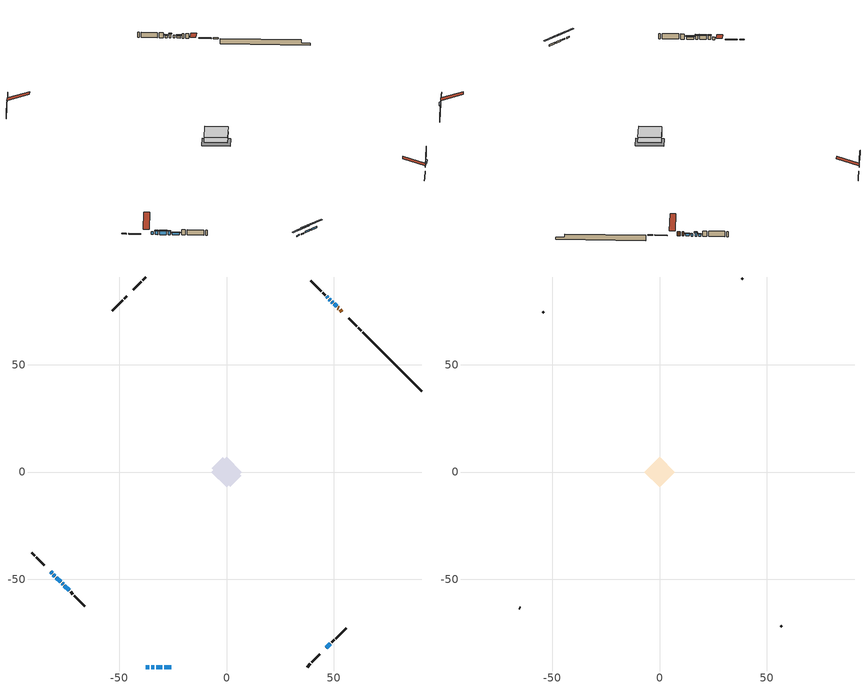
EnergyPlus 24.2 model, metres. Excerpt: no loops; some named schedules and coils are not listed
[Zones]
conditioned space
 floor outside (Floor1 construction): -2.15,0 0,2.15 2.15,0 0,-2.15 z0.91
 floor adiabatic (AdiabaticFloorConstruction): -7.02,0 0,7.02 7.02,0 0,-7.02 z0.91
 floor foundation (Slab1 construction): -6.86,1.82 -1.82,6.86 6.86,-1.82 1.82,-6.86 z-1.65
 wall outside (RimJoist1 construction): 37.62,-90.83 39.07,-89.39 / -90.83,-37.62 -89.39,-39.07 / -37.62,90.83 -39.07,89.39 / 62.73,65.72 61.29,67.16 z0.91:1.21
 wall outside (RimJoist2 construction): 39.72,-88.73 43.46,-84.99 / -88.73,-39.72 -84.99,-43.46 / -39.72,88.73 -43.46,84.99 / 60.63,67.82 56.9,71.55 z0.91:1.21
 wall outside (AdiabaticWallConstruction 1): 53.78,74.67 52.92,75.53 / 52.27,76.18 51.91,76.54 z0.91:2.94
 wall outside (AdiabaticWallConstruction): -81.88,-46.57 -81.26,-47.19 / 49.51,78.94 49.06,79.39 z0.91:2.13; 51.26,77.19 50.16,78.29 / -75.47,-52.98 -73.28,-55.17 z0.91:1.88; 46.57,-81.88 48.44,-80.01 / -80.6,-47.85 -79.89,-48.56 / -76.62,-51.83 -76.13,-52.32 / 48.4,80.05 47.92,80.53 z0.91:2.61; -37.62,-90.83 -35.99,-90.83 / -35.07,-90.83 -33.54,-90.83 z0.91:1.44; -32.61,-90.83 -29.89,-90.83 / -28.97,-90.83 -25.81,-90.83 z0.91:1.65; -79.23,-49.22 -77.27,-51.18 z0.91:2.66; 47.26,81.19 46.68,81.77 z0.91:1.9
 wall outside (Wall1 construction): 49.1,-79.35 50.22,-78.23 / -72.63,-55.82 -71.5,-56.95 / -46.57,81.88 -47.7,80.75 / 46.03,82.42 44.9,83.55 z0.91:3.35
 wall outside (Wall2 construction): 50.88,-77.57 55.77,-72.68 / -70.84,-57.61 -65.96,-62.49 / -48.36,80.09 -53.24,75.21 / 44.24,84.21 39.36,89.09 z0.91:3.35
 wall foundation (FoundationWall1 construction): 63.39,65.06,-1.65 63.39,65.06,0.91 88.08,40.37,0.91 88.08,40.37,-0.64 90.83,37.62,-0.64 90.83,37.62,-1.65
 window (WindowConstruction 8): -81.88,-46.57 -81.26,-47.19 z0.91:2.13
 window (WindowConstruction 6): 51.26,77.19 50.16,78.29 z0.91:1.88
 window (WindowConstruction 7): 46.57,-81.88 48.44,-80.01 z0.91:2.61
 window (WindowConstruction 10): -37.62,-90.83 -36,-90.83 z0.91:1.44
 window (WindowConstruction 11): -35.07,-90.83 -33.54,-90.83 z0.91:1.44
 window (WindowConstruction 12): -32.61,-90.83 -29.89,-90.83 z0.91:1.65
 window (WindowConstruction 13): -28.97,-90.83 -25.81,-90.83 z0.91:1.65
 window (WindowConstruction): -80.6,-47.85 -79.89,-48.56 z0.91:2.61
 window (WindowConstruction 1): -79.23,-49.22 -77.27,-51.18 z0.91:2.66
 window (WindowConstruction 2): -76.62,-51.83 -76.13,-52.32 z0.91:2.61
 window (WindowConstruction 3): -75.47,-52.98 -73.28,-55.17 z0.91:1.88
 window (WindowConstruction 9): 49.5,78.95 49.06,79.39 z0.91:2.13
 window (WindowConstruction 4): 48.4,80.05 47.92,80.53 z0.91:2.61
 window (WindowConstruction 5): 47.26,81.19 46.68,81.77 z0.91:1.9
 door (Door): 53.78,74.67 52.92,75.53 z0.91:2.94
 door (Door 1): 52.27,76.18 51.91,76.54 z0.91:2.94
 ceiling adiabatic (AdiabaticFloorConstruction): 0,-7.02 7.02,0 0,7.02 -7.02,0 z0.91
attic - vented
 floor to conditioned space (Floor2 construction Reversed): -7.03,0 0,7.03 7.03,0 0,-7.03 z3.35
 wall outside (Wall3 construction): 56.42,-72.03 56.84,-71.61 / -65.3,-63.15 -64.88,-63.57 / -53.9,74.55 -54.32,74.13 / 38.7,89.75 38.28,90.17 z0.91:3.35
 roof outside (Roof1 construction): 45.92,-82.53,3.35 39.07,-75.69,6.57 37.27,-77.5,6.57 44.11,-84.34,3.35; -82.53,-45.92,3.35 -75.69,-39.07,6.57 -77.5,-37.27,6.57 -84.34,-44.11,3.35; -45.92,82.53,3.35 -39.07,75.69,6.57 -37.27,77.5,6.57 -44.11,84.34,3.35; 54.44,74.01,3.35 47.6,67.17,6.57 49.4,65.36,6.57 56.24,72.21,3.35
shading: 49.95,78.5 51.47,76.98 51.9,77.41 50.38,78.93 z2.17; 48.65,-79.8 46.36,-82.09 46.79,-82.52 49.08,-80.23 z2.91; -33.37,-90.83 -40.24,-90.83 -40.24,-91.44 -33.37,-91.44 z4.06; -30.92,-90.83 -37.69,-90.83 -37.69,-91.44 -30.92,-91.44 z4.06; -27.27,-90.83 -35.23,-90.83 -35.23,-91.44 -27.27,-91.44 z4.27; -23.19,-90.83 -31.59,-90.83 -31.59,-91.44 -23.19,-91.44 z4.27; -79.67,-48.78 -80.81,-47.64 -81.25,-48.07 -80.11,-49.21 z2.91; -77.06,-51.39 -79.44,-49.01 -79.87,-49.44 -77.49,-51.82 z2.96; -75.92,-52.53 -76.83,-51.62 -77.26,-52.05 -76.35,-52.96 z2.91; -73.07,-55.38 -75.68,-52.77 -76.12,-53.2 -73.5,-55.81 z2.17; 47.71,80.74 48.61,79.84 49.04,80.27 48.14,81.18 z2.91; 46.47,81.98 47.47,80.98 47.9,81.41 46.9,82.41 z2.2
[Building]
Building 1: Terrain=Suburbs
[Site:Location]
Mont Joli AP_QC: Latitude {deg}=48.61; Longitude {deg}=-68.21; Time Zone {hr}=-5; Elevation {m}=52; Keep Site Location Information=Yes
[Site:GroundTemperature:Shallow]
-0.843868, -3.04892, -3.2255, -2.1791, 2.02165, 6.20283, 9.82768, 12.1239, 12.319, 10.4514, 6.91898, 2.86606
[Site:WaterMainsTemperature]
Calculation Method=Schedule; Temperature Schedule=mains temperature schedule
[Material] Roughness=Rough; Thermal Absorptance=0.9
Name | Thickness {m} | Conductivity {W/m-K} | Density {kg/m3} | Specific Heat {J/kg-K} | Solar Absorptance | Visible Absorptance
asphalt or fiberglass shingles | 0.00635 | 0.162714 | 1121.4 | 1465.45 | 0.4 | 0.4
ceiling loosefill ins | 0.254 | 0.0480833 | 16.02 | 1046.75 | 0.7 | 0.7
ceiling stud and cavity | 0.1397 | 0.0896465 | 65.682 | 1177.47 | 0.7 | 0.7
concrete 4.0 in. | 0.1016 | 1.803125 | 2242.8 | 837.4 | 0.7 | 0.7
concrete 8.0 in. | 0.2032 | 1.803125 | 2242.8 | 837.4 | 0.7 | 0.7
door material | 0.04445 | 0.0451087 | 512.64 | 1214.23 | 0.7 | 0.7
exterior vertical ins | 0.0352161 | 0.029427 | 32.04 | 1214.23 | 0.7 | 0.7
floor covering | 0.0127 | 0.0433444 | 54.468 | 1339.84 | 0.6 | 0.6
floor rigid ins | 0.103632 | 0.029427 | 32.04 | 1214.23 | 0.7 | 0.7
floor rigid ins 1; wall rigid ins | 0.512978 | 0.029427 | 32.04 | 1214.23 | 0.7 | 0.7
floor stud and cavity | 0.1397 | 0.140371 | 92.3553 | 1139.71 | 0.7 | 0.7
floor stud and cavity 1 | 0.1397 | 1.75129 | 37.0049 | 1207.88 | 0.7 | 0.7
furniture material conditioned space 1 | 0.1524 | 0.115458 | 640.8 | 1214.23 | 0.6 | 0.6
gypsum board | 0.0127 | 0.160291 | 801 | 837.4 | 0.6 | 0.6
gypsum board 1 | 0.0127 | 0.160291 | 801 | 837.4 | 0.7 | 0.7
osb sheathing 0.5 in. | 0.0127 | 0.115458 | 512.64 | 1214.23 | 0.7 | 0.7
osb sheathing 0.75 in. | 0.01905 | 0.115458 | 512.64 | 1214.23 | 0.7 | 0.7
rim joist stud and cavity | 0.0508 | 0.103237 | 50.32683 | 1063.81 | 0.6 | 0.6
rim joist stud and cavity 1 | 0.0508 | 0.182071 | 50.32683 | 1063.81 | 0.6 | 0.6
wall stud and cavity | 0.1397 | 0.0735976 | 139.0536 | 1170.24 | 0.7 | 0.7
wall stud and cavity 1 | 0.1397 | 0.0829032 | 139.0536 | 1170.24 | 0.7 | 0.7
wall stud and cavity 2 | 0.0889 | 6.9971 | 50.32683 | 1063.81 | 0.6 | 0.6
wall stud and cavity 3 | 0.0889 | 0.380278 | 52.3479 | 1209.89 | 0.7 | 0.7
wall stud and cavity 4 | 0.0889 | 0.391764 | 83.0341 | 1211.67 | 0.7 | 0.7
wood siding | 0.0254 | 0.102417 | 544.68 | 1172.36 | 0.4 | 0.4
wood siding 1 | 0.00254 | 0.102417 | 544.68 | 1172.36 | 0.4 | 0.4
wood siding 2; wood siding 3; wood siding 4 | 0.0254 | 0.102417 | 544.68 | 1172.36 | 0.7 | 0.7
[WindowMaterial:SimpleGlazingSystem]
Name | U-Factor {W/m2-K} | Solar Heat Gain Coefficient
WindowMaterial | 2.78165 | 0.67
WindowMaterial 1 | 2.796415 | 0.67
WindowMaterial 10 | 2.78563 | 0.59
WindowMaterial 11 | 2.78052 | 0.57
WindowMaterial 2 | 2.77995 | 0.56
WindowMaterial 3 | 2.78563 | 0.6
WindowMaterial 4 | 2.77597 | 0.55
WindowMaterial 5 | 2.79017 | 0.63
WindowMaterial 6 | 3.829811 | 0.68
WindowMaterial 7 | 4.21194 | 0.66
WindowMaterial 8 | 2.76178 | 0.47
WindowMaterial 9 | 2.77257 | 0.52
[Construction]
AdiabaticFloorConstruction: floor stud and cavity 1, floor rigid ins 1, osb sheathing 0.75 in., floor covering
AdiabaticWallConstruction: wood siding 3, wall rigid ins, wall stud and cavity 3, gypsum board
AdiabaticWallConstruction 1: wood siding 4, wall rigid ins, wall stud and cavity 3, gypsum board
Door; Door 1: door material
Floor1 construction: floor stud and cavity, floor rigid ins, osb sheathing 0.75 in., floor covering
Floor2 construction Reversed: gypsum board, ceiling stud and cavity, ceiling loosefill ins
FoundationWall1 construction: concrete 8.0 in., gypsum board 1
furniture construction conditioned space 1: furniture material conditioned space 1
PartitionWallConstruction: gypsum board, wall stud and cavity 4, gypsum board
RimJoist1 construction: wood siding 2, rim joist stud and cavity
RimJoist2 construction: wood siding 2, rim joist stud and cavity 1
Roof1 construction: asphalt or fiberglass shingles
Slab1 construction: concrete 4.0 in.
Wall1 construction: wood siding, osb sheathing 0.5 in., wall stud and cavity, gypsum board
Wall2 construction: wood siding, osb sheathing 0.5 in., wall stud and cavity 1, gypsum board
Wall3 construction: wood siding 1, wall stud and cavity 2
WindowConstruction: WindowMaterial
WindowConstruction 1: WindowMaterial 1
WindowConstruction 10: WindowMaterial 8
WindowConstruction 11: WindowMaterial 9
WindowConstruction 12: WindowMaterial 10
WindowConstruction 13: WindowMaterial 11
WindowConstruction 2; WindowConstruction 4: WindowMaterial 2
WindowConstruction 3; WindowConstruction 6: WindowMaterial 3
WindowConstruction 5: WindowMaterial 4
WindowConstruction 7: WindowMaterial 5
WindowConstruction 8: WindowMaterial 6
WindowConstruction 9: WindowMaterial 7
[Zone] Multiplier=1; Part of Total Floor Area=Yes
Name | Volume {m3}
attic - vented | 51.6881
conditioned space | 479.5
[Space]
Name | Zone | Volume {m3}
attic - vented 1 | attic - vented | 51.6881
conditioned space 1 | conditioned space | 479.5
[ZoneInfiltration:EffectiveLeakageArea]
infil attic - vented 1: Zone or Space=attic - vented 1; Schedule=Always On Discrete; Effective Air Leakage Area {cm2}=3433.39; Stack Coefficient=0.000393869; Wind Coefficient=1.3409e-05
[ZoneMixing]
whole house fan mix: Zone or Space=attic - vented; Schedule=Always On Continuous; Design Flow Rate Calculation Method=Flow/Zone; Design Flow Rate {m3/s}=0; Source Zone or Space=conditioned space
[SurfaceProperty:ExposedFoundationPerimeter]
Slab1: Exposed Perimeter Calculation Method=TotalExposedPerimeter; Total Exposed Perimeter {m}=38.802
[InternalMass] Zone or ZoneList=conditioned space; Space or SpaceList=conditioned space 1
Name | Construction | Surface Area {m2}
furniture mass conditioned space 1 | furniture construction conditioned space 1 | 78.1721
partition wall mass | PartitionWallConstruction | 195.43
[Lights]
interior lighting: Zone or ZoneList or Space or SpaceList=conditioned space 1; Schedule=interior lighting schedule; Design Level Calculation Method=LightingLevel; Lighting Level {W}=343.2; Return Air Fraction=0; Fraction Radiant=0.6; Fraction Visible=0.2; Fraction Replaceable=1
[People]
occupants: Zone or ZoneList or Space or SpaceList=conditioned space 1; Number of People Schedule=occupants schedule; Number of People Calculation Method=People; Number of People=3; Fraction Radiant=0.314171; Sensible Heat Fraction=0.56303; Activity Level Schedule=occupants activity schedule; Carbon Dioxide Generation Rate {m3/s-W}=0; Enable ASHRAE 55 Comfort Warnings=No; Mean Radiant Temperature Calculation Type=EnclosureAveraged
[ElectricEquipment] Zone or ZoneList or Space or SpaceList=conditioned space 1; Design Level Calculation Method=EquipmentLevel
Name | Schedule | Design Level {W} | Fraction Latent | Fraction Radiant | Fraction Lost
clothes dryer | clothes dryer schedule | 140.772 | 0.015 | 0.081 | 0.85
clothes washer | clothes washer schedule | 32.1985 | 0.03 | 0.162 | 0.7
cooking range | cooking range schedule | 215.147 | 0.08 | 0.432 | 0.2
dishwasher | dishwasher schedule | 66.8632 | 0.3 | 0.18 | 0.4
fridge | fridge schedule | 72.9452 | 0 | 0.6 | 0
mech vent house fan | mech vent house fan schedule | 0 | 0 | 0 | 1
mech vent house fan cfis | mech vent house fan cfis schedule | 0 | 0 | 0 | 0
mech vent range fan 0 | mech vent range fan 0 schedule | 150 | 0 | 0 | 1
misc plug loads | misc plug loads schedule | 494.7 | 0.045 | 0.513 | 0.1
whole house fan | Always On Discrete | 0 | 0 | 0 | 1
[OtherEquipment] Zone or ZoneList or Space or SpaceList=conditioned space 1; Design Level Calculation Method=EquipmentLevel
Name | Fuel Type | Schedule | Design Level {W} | Fraction Latent | Fraction Radiant | Fraction Lost
clothes dryer 1 | Electricity | clothes dryer schedule | 0 | 0.015 | 0.081 | 0.85
cooking range 1 | Electricity | cooking range schedule | 0 | 0.08 | 0.432 | 0.2
general water use latent | None | general water use schedule | 62.594 | 1 | 0 | 0
general water use sensible | None | general water use schedule | -61.6891 | 0 | 0.6 | 0
mech vent house fan latent load | None | Always On Discrete | 0 | 1 | 0 | 0
mech vent house fan sensible load | None | Always On Discrete | 0 | 0 | 0 | 0
water heater energy adjustment1 | Electricity | Always On Discrete | 0.01 | 0 | 0 | 1
[ZoneInfiltration:DesignFlowRate] Zone or ZoneList or Space or SpaceList=conditioned space 1; Schedule=Always On Discrete; Design Flow Rate Calculation Method=Flow/Zone; Design Flow Rate {m3/s}=0
infil flow; natural vent flow; whole house fan flow
[ZoneControl:Thermostat]
conditioned space Thermostat: Zone or ZoneList=conditioned space; Control Type Schedule=conditioned space Thermostat Schedule; Control 1=conditioned space temperature setpoint; Temperature Difference Between Cutout And Setpoint {deltaC}=0
[ThermostatSetpoint:DualSetpoint]
conditioned space temperature setpoint: Heating Setpoint Temperature Schedule=heating setpoint; Cooling Setpoint Temperature Schedule=cooling setpoint
[AirLoopHVAC:UnitarySystem] Control Type=Load; Controlling Zone or Thermostat Location=conditioned space; Dehumidification Control Type=None; Availability Schedule=Always On Discrete; Fan Placement=BlowThrough; DX Heating Coil Sizing Ratio=1; Use DOAS DX Cooling Coil=No; Minimum Supply Air Temperature {C}=2; Latent Load Control=SensibleOnlyLoadControl; Cooling Supply Air Flow Rate Method=None; Heating Supply Air Flow Rate Method=SupplyAirFlowRate; Heating Supply Air Flow Rate {m3/s}=0.00141584; No Load Supply Air Flow Rate Method=SupplyAirFlowRate; No Load Supply Air Flow Rate {m3/s}=0; No Load Supply Air Flow Rate Control Set To Low Speed=Yes; Maximum Supply Air Temperature {C}=48.8889; Maximum Outdoor Dry-Bulb Temperature for Supplemental Heater Operation {C}=21; Ancillary On-Cycle Electric Power {W}=0; Ancillary Off-Cycle Electric Power {W}=0
Name | Supply Fan | Supply Air Fan Operating Mode Schedule | Heating Coil
unit heater unitary system | unit heater supply fan | unit heater auto fan schedule | unit heater htg coil
unit heater unitary system 1 | unit heater supply fan 1 | unit heater auto fan schedule 1 | unit heater htg coil 1
[Zone equipment]
conditioned space: electric baseboard, unit heater unitary system, unit heater unitary system 1
[Foundation:Kiva]
Foundation Kiva 1: Initial Indoor Air Temperature {C}=18; Wall Height Above Grade {m}=0.910011; Wall Depth Below Slab {m}=0.2032; Custom Block Material Name 1=exterior vertical ins; Custom Block Depth 1 {m}=2.56002; Custom Block X Position 1 {m}=0.2159; Custom Block Z Position 1 {m}=0
[Foundation:Kiva:Settings]
Soil Conductivity {W/m-K}=0.849921; Soil Density {kg/m3}=1842.3; Soil Specific Heat {J/kg-K}=418.7; Ground Solar Absorptivity=0.9; Ground Thermal Absorptivity=0.9; Ground Surface Roughness {m}=0.03; Far-Field Width {m}=40; Deep-Ground Boundary Condition=ZeroFlux; Deep-Ground Depth {m}=40; Minimum Cell Dimension {m}=0.2; Maximum Cell Growth Coefficient=3; Simulation Timestep=Timestep
[Exterior:Lights]
exterior lighting: Schedule=exterior lighting schedule; Design Level {W}=75.6
[EnergyManagementSystem:Sensor] Output:Variable or Output:Meter Index Key=conditioned space
Name | Output:Variable or Output:Meter
conditioned_space_clg_unmet_s | Zone Cooling Setpoint Not Met Time
conditioned_space_htg_unmet_s | Zone Heating Setpoint Not Met Time
fridge_tin_s; tin_s; tin_s_1 | Zone Mean Air Temperature
tout_s | Zone Outdoor Air Drybulb Temperature
win_s | Zone Air Humidity Ratio
[Schedule:Constant]
Name | Hourly Value
Always On Continuous; mech vent house fan schedule; mech vent house fan cfis schedule; Always On Discrete | 1
occupants activity schedule | 117.228
fridge schedule; unit heater auto fan schedule; unit heater auto fan schedule 1 | 0
[Schedule:Week:Daily]
interior lighting schedule Week Rule - Jan1-Jan27: interior lighting schedule day, interior lighting schedule day, interior lighting schedule day, interior lighting schedule day, interior lighting schedule day, interior lighting schedule day, interior lighting schedule day, interior lighting schedule default day, interior lighting schedule default day, interior lighting schedule default day, interior lighting schedule default day, interior lighting schedule default day
interior lighting schedule Week Rule - Jan28-Feb3: interior lighting schedule day, interior lighting schedule day, interior lighting schedule day, interior lighting schedule day, interior lighting schedule day 1, interior lighting schedule day 1, interior lighting schedule day 1, interior lighting schedule default day, interior lighting schedule default day, interior lighting schedule default day, interior lighting schedule default day, interior lighting schedule default day
interior lighting schedule Week Rule - Feb4-Feb24: interior lighting schedule day 1, interior lighting schedule day 1, interior lighting schedule day 1, interior lighting schedule day 1, interior lighting schedule day 1, interior lighting schedule day 1, interior lighting schedule day 1, interior lighting schedule default day, interior lighting schedule default day, interior lighting schedule default day, interior lighting schedule default day, interior lighting schedule default day
interior lighting schedule Week Rule - Feb25-Mar3: interior lighting schedule day 1, interior lighting schedule day 1, interior lighting schedule day 1, interior lighting schedule day 1, interior lighting schedule day 2, interior lighting schedule day 2, interior lighting schedule day 2, interior lighting schedule default day, interior lighting schedule default day, interior lighting schedule default day, interior lighting schedule default day, interior lighting schedule default day
interior lighting schedule Week Rule - Mar4-Mar31: interior lighting schedule day 2, interior lighting schedule day 2, interior lighting schedule day 2, interior lighting schedule day 2, interior lighting schedule day 2, interior lighting schedule day 2, interior lighting schedule day 2, interior lighting schedule default day, interior lighting schedule default day, interior lighting schedule default day, interior lighting schedule default day, interior lighting schedule default day
interior lighting schedule Week Rule - Apr1-Apr28: interior lighting schedule day 3, interior lighting schedule day 3, interior lighting schedule day 3, interior lighting schedule day 3, interior lighting schedule day 3, interior lighting schedule day 3, interior lighting schedule day 3, interior lighting schedule default day, interior lighting schedule default day, interior lighting schedule default day, interior lighting schedule default day, interior lighting schedule default day
interior lighting schedule Week Rule - Apr29-May5: interior lighting schedule day 3, interior lighting schedule day 3, interior lighting schedule day 4, interior lighting schedule day 4, interior lighting schedule day 4, interior lighting schedule day 4, interior lighting schedule day 4, interior lighting schedule default day, interior lighting schedule default day, interior lighting schedule default day, interior lighting schedule default day, interior lighting schedule default day
interior lighting schedule Week Rule - May6-May26: interior lighting schedule day 4, interior lighting schedule day 4, interior lighting schedule day 4, interior lighting schedule day 4, interior lighting schedule day 4, interior lighting schedule day 4, interior lighting schedule day 4, interior lighting schedule default day, interior lighting schedule default day, interior lighting schedule default day, interior lighting schedule default day, interior lighting schedule default day
interior lighting schedule Week Rule - May27-Jun2: interior lighting schedule day 4, interior lighting schedule day 4, interior lighting schedule day 4, interior lighting schedule day 4, interior lighting schedule day 4, interior lighting schedule day 5, interior lighting schedule day 5, interior lighting schedule default day, interior lighting schedule default day, interior lighting schedule default day, interior lighting schedule default day, interior lighting schedule default day
interior lighting schedule Week Rule - Jun3-Jun30: interior lighting schedule day 5, interior lighting schedule day 5, interior lighting schedule day 5, interior lighting schedule day 5, interior lighting schedule day 5, interior lighting schedule day 5, interior lighting schedule day 5, interior lighting schedule default day, interior lighting schedule default day, interior lighting schedule default day, interior lighting schedule default day, interior lighting schedule default day
interior lighting schedule Week Rule - Jul1-Jul28: interior lighting schedule day 6, interior lighting schedule day 6, interior lighting schedule day 6, interior lighting schedule day 6, interior lighting schedule day 6, interior lighting schedule day 6, interior lighting schedule day 6, interior lighting schedule default day, interior lighting schedule default day, interior lighting schedule default day, interior lighting schedule default day, interior lighting schedule default day
interior lighting schedule Week Rule - Jul29-Aug4: interior lighting schedule day 6, interior lighting schedule day 6, interior lighting schedule day 6, interior lighting schedule day 7, interior lighting schedule day 7, interior lighting schedule day 7, interior lighting schedule day 7, interior lighting schedule default day, interior lighting schedule default day, interior lighting schedule default day, interior lighting schedule default day, interior lighting schedule default day
interior lighting schedule Week Rule - Aug5-Aug25: interior lighting schedule day 7, interior lighting schedule day 7, interior lighting schedule day 7, interior lighting schedule day 7, interior lighting schedule day 7, interior lighting schedule day 7, interior lighting schedule day 7, interior lighting schedule default day, interior lighting schedule default day, interior lighting schedule default day, interior lighting schedule default day, interior lighting schedule default day
interior lighting schedule Week Rule - Aug26-Sep1: interior lighting schedule day 7, interior lighting schedule day 7, interior lighting schedule day 7, interior lighting schedule day 7, interior lighting schedule day 7, interior lighting schedule day 7, interior lighting schedule day 8, interior lighting schedule default day, interior lighting schedule default day, interior lighting schedule default day, interior lighting schedule default day, interior lighting schedule default day
interior lighting schedule Week Rule - Sep2-Sep29: interior lighting schedule day 8, interior lighting schedule day 8, interior lighting schedule day 8, interior lighting schedule day 8, interior lighting schedule day 8, interior lighting schedule day 8, interior lighting schedule day 8, interior lighting schedule default day, interior lighting schedule default day, interior lighting schedule default day, interior lighting schedule default day, interior lighting schedule default day
interior lighting schedule Week Rule - Sep30-Oct6: interior lighting schedule day 8, interior lighting schedule day 9, interior lighting schedule day 9, interior lighting schedule day 9, interior lighting schedule day 9, interior lighting schedule day 9, interior lighting schedule day 9, interior lighting schedule default day, interior lighting schedule default day, interior lighting schedule default day, interior lighting schedule default day, interior lighting schedule default day
interior lighting schedule Week Rule - Oct7-Oct27: interior lighting schedule day 9, interior lighting schedule day 9, interior lighting schedule day 9, interior lighting schedule day 9, interior lighting schedule day 9, interior lighting schedule day 9, interior lighting schedule day 9, interior lighting schedule default day, interior lighting schedule default day, interior lighting schedule default day, interior lighting schedule default day, interior lighting schedule default day
interior lighting schedule Week Rule - Oct28-Nov3: interior lighting schedule day 9, interior lighting schedule day 9, interior lighting schedule day 9, interior lighting schedule day 9, interior lighting schedule day 10, interior lighting schedule day 10, interior lighting schedule day 10, interior lighting schedule default day, interior lighting schedule default day, interior lighting schedule default day, interior lighting schedule default day, interior lighting schedule default day
interior lighting schedule Week Rule - Nov4-Nov24: interior lighting schedule day 10, interior lighting schedule day 10, interior lighting schedule day 10, interior lighting schedule day 10, interior lighting schedule day 10, interior lighting schedule day 10, interior lighting schedule day 10, interior lighting schedule default day, interior lighting schedule default day, interior lighting schedule default day, interior lighting schedule default day, interior lighting schedule default day
interior lighting schedule Week Rule - Nov25-Dec1: interior lighting schedule day 10, interior lighting schedule day 10, interior lighting schedule day 10, interior lighting schedule day 10, interior lighting schedule day 10, interior lighting schedule day 10, interior lighting schedule day 11, interior lighting schedule default day, interior lighting schedule default day, interior lighting schedule default day, interior lighting schedule default day, interior lighting schedule default day
interior lighting schedule Week Rule - Dec2-Dec31: interior lighting schedule day 11, interior lighting schedule day 11, interior lighting schedule day 11, interior lighting schedule day 11, interior lighting schedule day 11, interior lighting schedule day 11, interior lighting schedule day 11, interior lighting schedule default day, interior lighting schedule default day, interior lighting schedule default day, interior lighting schedule default day, interior lighting schedule default day
occupants schedule Week Rule - Jan1-Dec31: occupants schedule day, occupants schedule day, occupants schedule day, occupants schedule day, occupants schedule day, occupants schedule day, occupants schedule day, occupants schedule default day, occupants schedule default day, occupants schedule default day, occupants schedule default day, occupants schedule default day
clothes dryer schedule Week Rule - Jan1-Dec31: clothes dryer schedule day, clothes dryer schedule day, clothes dryer schedule day, clothes dryer schedule day, clothes dryer schedule day, clothes dryer schedule day, clothes dryer schedule day, clothes dryer schedule default day, clothes dryer schedule default day, clothes dryer schedule default day, clothes dryer schedule default day, clothes dryer schedule default day
clothes washer schedule Week Rule - Jan1-Dec31: clothes washer schedule day, clothes washer schedule day, clothes washer schedule day, clothes washer schedule day, clothes washer schedule day, clothes washer schedule day, clothes washer schedule day, clothes washer schedule default day, clothes washer schedule default day, clothes washer schedule default day, clothes washer schedule default day, clothes washer schedule default day
cooking range schedule Week Rule - Jan1-Dec31: cooking range schedule day, cooking range schedule day, cooking range schedule day, cooking range schedule day, cooking range schedule day, cooking range schedule day, cooking range schedule day, cooking range schedule default day, cooking range schedule default day, cooking range schedule default day, cooking range schedule default day, cooking range schedule default day
dishwasher schedule Week Rule - Jan1-Dec31: dishwasher schedule day, dishwasher schedule day, dishwasher schedule day, dishwasher schedule day, dishwasher schedule day, dishwasher schedule day, dishwasher schedule day, dishwasher schedule default day, dishwasher schedule default day, dishwasher schedule default day, dishwasher schedule default day, dishwasher schedule default day
mech vent range fan 0 schedule Week Rule - Jan1-Dec31: mech vent range fan 0 schedule day, mech vent range fan 0 schedule day, mech vent range fan 0 schedule day, mech vent range fan 0 schedule day, mech vent range fan 0 schedule day, mech vent range fan 0 schedule day, mech vent range fan 0 schedule day, mech vent range fan 0 schedule default day, mech vent range fan 0 schedule default day, mech vent range fan 0 schedule default day, mech vent range fan 0 schedule default day, mech vent range fan 0 schedule default day
misc plug loads schedule Week Rule - Jan1-Dec31: misc plug loads schedule day, misc plug loads schedule day, misc plug loads schedule day, misc plug loads schedule day, misc plug loads schedule day, misc plug loads schedule day, misc plug loads schedule day, misc plug loads schedule default day, misc plug loads schedule default day, misc plug loads schedule default day, misc plug loads schedule default day, misc plug loads schedule default day
general water use schedule Week Rule - Jan1-Dec31: general water use schedule day, general water use schedule day, general water use schedule day, general water use schedule day, general water use schedule day, general water use schedule day, general water use schedule day, general water use schedule default day, general water use schedule default day, general water use schedule default day, general water use schedule default day, general water use schedule default day
exterior lighting schedule Week Rule - Jan1-Jan27: exterior lighting schedule day, exterior lighting schedule day, exterior lighting schedule day, exterior lighting schedule day, exterior lighting schedule day, exterior lighting schedule day, exterior lighting schedule day, exterior lighting schedule default day, exterior lighting schedule default day, exterior lighting schedule default day, exterior lighting schedule default day, exterior lighting schedule default day
exterior lighting schedule Week Rule - Jan28-Feb3: exterior lighting schedule day, exterior lighting schedule day, exterior lighting schedule day, exterior lighting schedule day, exterior lighting schedule day 1, exterior lighting schedule day 1, exterior lighting schedule day 1, exterior lighting schedule default day, exterior lighting schedule default day, exterior lighting schedule default day, exterior lighting schedule default day, exterior lighting schedule default day
exterior lighting schedule Week Rule - Feb4-Feb24: exterior lighting schedule day 1, exterior lighting schedule day 1, exterior lighting schedule day 1, exterior lighting schedule day 1, exterior lighting schedule day 1, exterior lighting schedule day 1, exterior lighting schedule day 1, exterior lighting schedule default day, exterior lighting schedule default day, exterior lighting schedule default day, exterior lighting schedule default day, exterior lighting schedule default day
exterior lighting schedule Week Rule - Feb25-Mar3: exterior lighting schedule day 1, exterior lighting schedule day 1, exterior lighting schedule day 1, exterior lighting schedule day 1, exterior lighting schedule day 2, exterior lighting schedule day 2, exterior lighting schedule day 2, exterior lighting schedule default day, exterior lighting schedule default day, exterior lighting schedule default day, exterior lighting schedule default day, exterior lighting schedule default day
exterior lighting schedule Week Rule - Mar4-Mar31: exterior lighting schedule day 2, exterior lighting schedule day 2, exterior lighting schedule day 2, exterior lighting schedule day 2, exterior lighting schedule day 2, exterior lighting schedule day 2, exterior lighting schedule day 2, exterior lighting schedule default day, exterior lighting schedule default day, exterior lighting schedule default day, exterior lighting schedule default day, exterior lighting schedule default day
exterior lighting schedule Week Rule - Apr1-Apr28: exterior lighting schedule day 3, exterior lighting schedule day 3, exterior lighting schedule day 3, exterior lighting schedule day 3, exterior lighting schedule day 3, exterior lighting schedule day 3, exterior lighting schedule day 3, exterior lighting schedule default day, exterior lighting schedule default day, exterior lighting schedule default day, exterior lighting schedule default day, exterior lighting schedule default day
exterior lighting schedule Week Rule - Apr29-May5: exterior lighting schedule day 3, exterior lighting schedule day 3, exterior lighting schedule day 4, exterior lighting schedule day 4, exterior lighting schedule day 4, exterior lighting schedule day 4, exterior lighting schedule day 4, exterior lighting schedule default day, exterior lighting schedule default day, exterior lighting schedule default day, exterior lighting schedule default day, exterior lighting schedule default day
exterior lighting schedule Week Rule - May6-May26: exterior lighting schedule day 4, exterior lighting schedule day 4, exterior lighting schedule day 4, exterior lighting schedule day 4, exterior lighting schedule day 4, exterior lighting schedule day 4, exterior lighting schedule day 4, exterior lighting schedule default day, exterior lighting schedule default day, exterior lighting schedule default day, exterior lighting schedule default day, exterior lighting schedule default day
exterior lighting schedule Week Rule - May27-Jun2: exterior lighting schedule day 4, exterior lighting schedule day 4, exterior lighting schedule day 4, exterior lighting schedule day 4, exterior lighting schedule day 4, exterior lighting schedule day 5, exterior lighting schedule day 5, exterior lighting schedule default day, exterior lighting schedule default day, exterior lighting schedule default day, exterior lighting schedule default day, exterior lighting schedule default day
exterior lighting schedule Week Rule - Jun3-Jun30: exterior lighting schedule day 5, exterior lighting schedule day 5, exterior lighting schedule day 5, exterior lighting schedule day 5, exterior lighting schedule day 5, exterior lighting schedule day 5, exterior lighting schedule day 5, exterior lighting schedule default day, exterior lighting schedule default day, exterior lighting schedule default day, exterior lighting schedule default day, exterior lighting schedule default day
[Schedule:Year]
interior lighting schedule: interior lighting schedule Week Rule - Jan1-Jan27, 1, 1, 1, 27, interior lighting schedule Week Rule - Jan28-Feb3, 1, 28, 2, 3, interior lighting schedule Week Rule - Feb4-Feb24, 2, 4, 2, 24, interior lighting schedule Week Rule - Feb25-Mar3, 2, 25, 3, 3, interior lighting schedule Week Rule - Mar4-Mar31, 3, 4, 3, 31, interior lighting schedule Week Rule - Apr1-Apr28, 4, 1, 4, 28, interior lighting schedule Week Rule - Apr29-May5, 4, 29, 5, 5, interior lighting schedule Week Rule - May6-May26, 5, 6, 5, 26, interior lighting schedule Week Rule - May27-Jun2, 5, 27, 6, 2, interior lighting schedule Week Rule - Jun3-Jun30, 6, 3, 6, 30, interior lighting schedule Week Rule - Jul1-Jul28, 7, 1, 7, 28, interior lighting schedule Week Rule - Jul29-Aug4, 7, 29, 8, 4, interior lighting schedule Week Rule - Aug5-Aug25, 8, 5, 8, 25, interior lighting schedule Week Rule - Aug26-Sep1, 8, 26, 9, 1, interior lighting schedule Week Rule - Sep2-Sep29, 9, 2, 9, 29, interior lighting schedule Week Rule - Sep30-Oct6, 9, 30, 10, 6, interior lighting schedule Week Rule - Oct7-Oct27, 10, 7, 10, 27, interior lighting schedule Week Rule - Oct28-Nov3, 10, 28, 11, 3, interior lighting schedule Week Rule - Nov4-Nov24, 11, 4, 11, 24, interior lighting schedule Week Rule - Nov25-Dec1, 11, 25, 12, 1, interior lighting schedule Week Rule - Dec2-Dec31, 12, 2, 12, 31
occupants schedule: occupants schedule Week Rule - Jan1-Dec31, 1, 1, 12, 31
clothes dryer schedule: clothes dryer schedule Week Rule - Jan1-Dec31, 1, 1, 12, 31
clothes washer schedule: clothes washer schedule Week Rule - Jan1-Dec31, 1, 1, 12, 31
cooking range schedule: cooking range schedule Week Rule - Jan1-Dec31, 1, 1, 12, 31
dishwasher schedule: dishwasher schedule Week Rule - Jan1-Dec31, 1, 1, 12, 31
mech vent range fan 0 schedule: mech vent range fan 0 schedule Week Rule - Jan1-Dec31, 1, 1, 12, 31
misc plug loads schedule: misc plug loads schedule Week Rule - Jan1-Dec31, 1, 1, 12, 31
general water use schedule: general water use schedule Week Rule - Jan1-Dec31, 1, 1, 12, 31
exterior lighting schedule: exterior lighting schedule Week Rule - Jan1-Jan27, 1, 1, 1, 27, exterior lighting schedule Week Rule - Jan28-Feb3, 1, 28, 2, 3, exterior lighting schedule Week Rule - Feb4-Feb24, 2, 4, 2, 24, exterior lighting schedule Week Rule - Feb25-Mar3, 2, 25, 3, 3, exterior lighting schedule Week Rule - Mar4-Mar31, 3, 4, 3, 31, exterior lighting schedule Week Rule - Apr1-Apr28, 4, 1, 4, 28, exterior lighting schedule Week Rule - Apr29-May5, 4, 29, 5, 5, exterior lighting schedule Week Rule - May6-May26, 5, 6, 5, 26, exterior lighting schedule Week Rule - May27-Jun2, 5, 27, 6, 2, exterior lighting schedule Week Rule - Jun3-Jun30, 6, 3, 6, 30, exterior lighting schedule Week Rule - Jul1-Jul28, 7, 1, 7, 28, exterior lighting schedule Week Rule - Jul29-Aug4, 7, 29, 8, 4, exterior lighting schedule Week Rule - Aug5-Aug25, 8, 5, 8, 25, exterior lighting schedule Week Rule - Aug26-Sep1, 8, 26, 9, 1, exterior lighting schedule Week Rule - Sep2-Sep29, 9, 2, 9, 29, exterior lighting schedule Week Rule - Sep30-Oct6, 9, 30, 10, 6, exterior lighting schedule Week Rule - Oct7-Oct27, 10, 7, 10, 27, exterior lighting schedule Week Rule - Oct28-Nov3, 10, 28, 11, 3, exterior lighting schedule Week Rule - Nov4-Nov24, 11, 4, 11, 24, exterior lighting schedule Week Rule - Nov25-Dec1, 11, 25, 12, 1, exterior lighting schedule Week Rule - Dec2-Dec31, 12, 2, 12, 31
[Schedule:Compact]
conditioned space Thermostat Schedule: Through: 12/31, For: AllDays, Until: 24:00, 4
mains temperature schedule: Through: 01/01, For: AllDays, Until: 24:00, 4.55833, Through: 01/02, For: AllDays, Until: 24:00, 4.48833, Through: 01/03, For: AllDays, Until: 24:00, 4.41944, Through: 01/04, For: AllDays, Until: 24:00, 4.35111, Through: 01/05, For: AllDays, Until: 24:00, 4.28389, Through: 01/06, For: AllDays, Until: 24:00, 4.21778, Through: 01/07, For: AllDays, Until: 24:00, 4.15278, Through: 01/08, For: AllDays, Until: 24:00, 4.08889, Through: 01/09, For: AllDays, Until: 24:00, 4.02611, Through: 01/10, For: AllDays, Until: 24:00, 3.96444, Through: 01/11, For: AllDays, Until: 24:00, 3.90333, Through: 01/12, For: AllDays, Until: 24:00, 3.84389, Through: 01/13, For: AllDays, Until: 24:00, 3.78556, Through: 01/14, For: AllDays, Until: 24:00, 3.72833, Through: 01/15, For: AllDays, Until: 24:00, 3.67222, Through: 01/16, For: AllDays, Until: 24:00, 3.61722, Through: 01/17, For: AllDays, Until: 24:00, 3.56333, Through: 01/18, For: AllDays, Until: 24:00, 3.51111, Through: 01/19, For: AllDays, Until: 24:00, 3.46, Through: 01/20, For: AllDays, Until: 24:00, 3.41, Through: 01/21, For: AllDays, Until: 24:00, 3.36111, Through: 01/22, For: AllDays, Until: 24:00, 3.31389, Through: 01/23, For: AllDays, Until: 24:00, 3.26778, Through: 01/24, For: AllDays, Until: 24:00, 3.22278, Through: 01/25, For: AllDays, Until: 24:00, 3.17944, Through: 01/26, For: AllDays, Until: 24:00, 3.13722, Through: 01/27, For: AllDays, Until: 24:00, 3.09667, Through: 01/28, For: AllDays, Until: 24:00, 3.05722, Through: 01/29, For: AllDays, Until: 24:00, 3.01944, Through: 01/30, For: AllDays, Until: 24:00, 2.98278, Through: 01/31, For: AllDays, Until: 24:00, 2.94778, Through: 02/01, For: AllDays, Until: 24:00, 2.91389, Through: 02/02, For: AllDays, Until: 24:00, 2.88167, Through: 02/03, For: AllDays, Until: 24:00, 2.85056, Through: 02/04, For: AllDays, Until: 24:00, 2.82111, Through: 02/05, For: AllDays, Until: 24:00, 2.79278, Through: 02/06, For: AllDays, Until: 24:00, 2.76667, Through: 02/07, For: AllDays, Until: 24:00, 2.74111, Through: 02/08, For: AllDays, Until: 24:00, 2.71778, Through: 02/09, For: AllDays, Until: 24:00, 2.69556, Through: 02/10, For: AllDays, Until: 24:00, 2.675, Through: 02/11, For: AllDays, Until: 24:00, 2.65556, Through: 02/12, For: AllDays, Until: 24:00, 2.63833, Through: 02/13, For: AllDays, Until: 24:00, 2.62222, Through: 02/14, For: AllDays, Until: 24:00, 2.60722, Through: 02/15, For: AllDays, Until: 24:00, 2.59389, Through: 02/16, For: AllDays, Until: 24:00, 2.58278, Through: 02/17, For: AllDays, Until: 24:00, 2.57222, Through: 02/18, For: AllDays, Until: 24:00, 2.56389, Through: 02/19, For: AllDays, Until: 24:00, 2.55667, Through: 02/20, For: AllDays, Until: 24:00, 2.55111, Through: 02/21, For: AllDays, Until: 24:00, 2.54722, Through: 02/22, For: AllDays, Until: 24:00, 2.545, Through: 02/23, For: AllDays, Until: 24:00, 2.54389, Through: 02/24, For: AllDays, Until: 24:00, 2.54444, Through: 02/25, For: AllDays, Until: 24:00, 2.54667, Through: 02/26, For: AllDays, Until: 24:00, 2.55056, Through: 02/27, For: AllDays, Until: 24:00, 2.55556, Through: 02/28, For: AllDays, Until: 24:00, 2.56222, Through: 03/01, For: AllDays, Until: 24:00, 2.57056, Through: 03/02, For: AllDays, Until: 24:00, 2.58, Through: 03/03, For: AllDays, Until: 24:00, 2.59167, Through: 03/04, For: AllDays, Until: 24:00, 2.60444, Through: 03/05, For: AllDays, Until: 24:00, 2.61889, Through: 03/06, For: AllDays, Until: 24:00, 2.63444, Through: 03/07, For: AllDays, Until: 24:00, 2.65167, Through: 03/08, For: AllDays, Until: 24:00, 2.67056, Through: 03/09, For: AllDays, Until: 24:00, 2.69111, Through: 03/10, For: AllDays, Until: 24:00, 2.71278, Through: 03/11, For: AllDays, Until: 24:00, 2.73611, Through: 03/12, For: AllDays, Until: 24:00, 2.76111, Through: 03/13, For: AllDays, Until: 24:00, 2.78722, Through: 03/14, For: AllDays, Until: 24:00, 2.815, Through: 03/15, For: AllDays, Until: 24:00, 2.84389, Through: 03/16, For: AllDays, Until: 24:00, 2.87444, Through: 03/17, For: AllDays, Until: 24:00, 2.90667, Through: 03/18, For: AllDays, Until: 24:00, 2.94, Through: 03/19, For: AllDays, Until: 24:00, 2.975, Through: 03/20, For: AllDays, Until: 24:00, 3.01111, Through: 03/21, For: AllDays, Until: 24:00, 3.04889, Through: 03/22, For: AllDays, Until: 24:00, 3.08833, Through: 03/23, For: AllDays, Until: 24:00, 3.12833, Through: 03/24, For: AllDays, Until: 24:00, 3.17056, Through: 03/25, For: AllDays, Until: 24:00, 3.21333, Through: 03/26, For: AllDays, Until: 24:00, 3.25778, Through: 03/27, For: AllDays, Until: 24:00, 3.30389, Through: 03/28, For: AllDays, Until: 24:00, 3.35111, Through: 03/29, For: AllDays, Until: 24:00, 3.39944, Through: 03/30, For: AllDays, Until: 24:00, 3.44889, Through: 03/31, For: AllDays, Until: 24:00, 3.5, Through: 04/01, For: AllDays, Until: 24:00, 3.55222, Through: 04/02, For: AllDays, Until: 24:00, 3.60556, Through: 04/03, For: AllDays, Until: 24:00, 3.66, Through: 04/04, For: AllDays, Until: 24:00, 3.71611, Through: 04/05, For: AllDays, Until: 24:00, 3.77278, Through: 04/06, For: AllDays, Until: 24:00, 3.83111, Through: 04/07, For: AllDays, Until: 24:00, 3.89056, Through: 04/08, For: AllDays, Until: 24:00, 3.95111, Through: 04/09, For: AllDays, Until: 24:00, 4.01278, Through: 04/10, For: AllDays, Until: 24:00, 4.075, Through: 04/11, For: AllDays, Until: 24:00, 4.13889, Through: 04/12, For: AllDays, Until: 24:00, 4.20389, Through: 04/13, For: AllDays, Until: 24:00, 4.27, Through: 04/14, For: AllDays, Until: 24:00, 4.33667, Through: 04/15, For: AllDays, Until: 24:00, 4.40444, Through: 04/16, For: AllDays, Until: 24:00, 4.47333, Through: 04/17, For: AllDays, Until: 24:00, 4.54333, Through: 04/18, For: AllDays, Until: 24:00, 4.61389, Through: 04/19, For: AllDays, Until: 24:00, 4.68556, Through: 04/20, For: AllDays, Until: 24:00, 4.75833, Through: 04/21, For: AllDays, Until: 24:00, 4.83167, Through: 04/22, For: AllDays, Until: 24:00, 4.90611, Through: 04/23, For: AllDays, Until: 24:00, 4.98111, Through: 04/24, For: AllDays, Until: 24:00, 5.05722, Through: 04/25, For: AllDays, Until: 24:00, 5.13389, Through: 04/26, For: AllDays, Until: 24:00, 5.21167, Through: 04/27, For: AllDays, Until: 24:00, 5.29, Through: 04/28, For: AllDays, Until: 24:00, 5.36889, Through: 04/29, For: AllDays, Until: 24:00, 5.44833, Through: 04/30, For: AllDays, Until: 24:00, 5.52889, Through: 05/01, For: AllDays, Until: 24:00, 5.61, Through: 05/02, For: AllDays, Until: 24:00, 5.69111, Through: 05/03, For: AllDays, Until: 24:00, 5.77333, Through: 05/04, For: AllDays, Until: 24:00, 5.85667, Through: 05/05, For: AllDays, Until: 24:00, 5.94, Through: 05/06, For: AllDays, Until: 24:00, 6.02389, Through: 05/07, For: AllDays, Until: 24:00, 6.10778, Through: 05/08, For: AllDays, Until: 24:00, 6.19278, Through: 05/09, For: AllDays, Until: 24:00, 6.27833, Through: 05/10, For: AllDays, Until: 24:00, 6.36389, Through: 05/11, For: AllDays, Until: 24:00, 6.45, Through: 05/12, For: AllDays, Until: 24:00, 6.53667, Through: 05/13, For: AllDays, Until: 24:00, 6.62333, Through: 05/14, For: AllDays, Until: 24:00, 6.71056, Through: 05/15, For: AllDays, Until: 24:00, 6.79778, Through: 05/16, For: AllDays, Until: 24:00, 6.88556, Through: 05/17, For: AllDays, Until: 24:00, 6.97389, Through: 05/18, For: AllDays, Until: 24:00, 7.06222, Through: 05/19, For: AllDays, Until: 24:00, 7.15056, Through: 05/20, For: AllDays, Until: 24:00, 7.23889, Through: 05/21, For: AllDays, Until: 24:00, 7.32778, Through: 05/22, For: AllDays, Until: 24:00, 7.41667, Through: 05/23, For: AllDays, Until: 24:00, 7.50556, Through: 05/24, For: AllDays, Until: 24:00, 7.59444, Through: 05/25, For: AllDays, Until: 24:00, 7.68333, Through: 05/26, For: AllDays, Until: 24:00, 7.77278, Through: 05/27, For: AllDays, Until: 24:00, 7.86167, Through: 05/28, For: AllDays, Until: 24:00, 7.95056, Through: 05/29, For: AllDays, Until: 24:00, 8.03944, Through: 05/30, For: AllDays, Until: 24:00, 8.12833, Through: 05/31, For: AllDays, Until: 24:00, 8.21722, Through: 06/01, For: AllDays, Until: 24:00, 8.30556, Through: 06/02, For: AllDays, Until: 24:00, 8.39389, Through: 06/03, For: AllDays, Until: 24:00, 8.48222, Through: 06/04, For: AllDays, Until: 24:00, 8.57, Through: 06/05, For: AllDays, Until: 24:00, 8.65778, Through: 06/06, For: AllDays, Until: 24:00, 8.745, Through: 06/07, For: AllDays, Until: 24:00, 8.83222, Through: 06/08, For: AllDays, Until: 24:00, 8.91889, Through: 06/09, For: AllDays, Until: 24:00, 9.00556, Through: 06/10, For: AllDays, Until: 24:00, 9.09167, Through: 06/11, For: AllDays, Until: 24:00, 9.17722, Through: 06/12, For: AllDays, Until: 24:00, 9.26222, Through: 06/13, For: AllDays, Until: 24:00, 9.34722, Through: 06/14, For: AllDays, Until: 24:00, 9.43111, Through: 06/15, For: AllDays, Until: 24:00, 9.515, Through: 06/16, For: AllDays, Until: 24:00, 9.59833, Through: 06/17, For: AllDays, Until: 24:00, 9.68111, Through: 06/18, For: AllDays, Until: 24:00, 9.76333, Through: 06/19, For: AllDays, Until: 24:00, 9.84444, Through: 06/20, For: AllDays, Until: 24:00, 9.92556, Through: 06/21, For: AllDays, Until: 24:00, 10.0056, Through: 06/22, For: AllDays, Until: 24:00, 10.085, Through: 06/23, For: AllDays, Until: 24:00, 10.1639, Through: 06/24, For: AllDays, Until: 24:00, 10.2422, Through: 06/25, For: AllDays, Until: 24:00, 10.3194, Through: 06/26, For: AllDays, Until: 24:00, 10.3961, Through: 06/27, For: AllDays, Until: 24:00, 10.4717, Through: 06/28, For: AllDays, Until: 24:00, 10.5467, Through: 06/29, For: AllDays, Until: 24:00, 10.6206, Through: 06/30, For: AllDays, Until: 24:00, 10.6939, Through: 07/01, For: AllDays, Until: 24:00, 10.7667, Through: 07/02, For: AllDays, Until: 24:00, 10.8378, Through: 07/03, For: AllDays, Until: 24:00, 10.9083, Through: 07/04, For: AllDays, Until: 24:00, 10.9783, Through: 07/05, For: AllDays, Until: 24:00, 11.0467, Through: 07/06, For: AllDays, Until: 24:00, 11.1144, Through: 07/07, For: AllDays, Until: 24:00, 11.1811, Through: 07/08, For: AllDays, Until: 24:00, 11.2467, Through: 07/09, For: AllDays, Until: 24:00, 11.3111, Through: 07/10, For: AllDays, Until: 24:00, 11.375, Through: 07/11, For: AllDays, Until: 24:00, 11.4372, Through: 07/12, For: AllDays, Until: 24:00, 11.4989, Through: 07/13, For: AllDays, Until: 24:00, 11.5589, Through: 07/14, For: AllDays, Until: 24:00, 11.6178, Through: 07/15, For: AllDays, Until: 24:00, 11.6761, Through: 07/16, For: AllDays, Until: 24:00, 11.7328, Through: 07/17, For: AllDays, Until: 24:00, 11.7883, Through: 07/18, For: AllDays, Until: 24:00, 11.8428, Through: 07/19, For: AllDays, Until: 24:00, 11.8956, Through: 07/20, For: AllDays, Until: 24:00, 11.9478, Through: 07/21, For: AllDays, Until: 24:00, 11.9983, Through: 07/22, For: AllDays, Until: 24:00, 12.0478, Through: 07/23, For: AllDays, Until: 24:00, 12.0956, Through: 07/24, For: AllDays, Until: 24:00, 12.1428, Through: 07/25, For: AllDays, Until: 24:00, 12.1883, Through: 07/26, For: AllDays, Until: 24:00, 12.2322, Through: 07/27, For: AllDays, Until: 24:00, 12.275, Through: 07/28, For: AllDays, Until: 24:00, 12.3167, Through: 07/29, For: AllDays, Until: 24:00, 12.3567, Through: 07/30, For: AllDays, Until: 24:00, 12.3956, Through: 07/31, For: AllDays, Until: 24:00, 12.4328, Through: 08/01, For: AllDays, Until: 24:00, 12.4689, Through: 08/02, For: AllDays, Until: 24:00, 12.5033, Through: 08/03, For: AllDays, Until: 24:00, 12.5367, Through: 08/04, For: AllDays, Until: 24:00, 12.5683, Through: 08/05, For: AllDays, Until: 24:00, 12.5983, Through: 08/06, For: AllDays, Until: 24:00, 12.6272, Through: 08/07, For: AllDays, Until: 24:00, 12.6544, Through: 08/08, For: AllDays, Until: 24:00, 12.6806, Through: 08/09, For: AllDays, Until: 24:00, 12.705, Through: 08/10, For: AllDays, Until: 24:00, 12.7278, Through: 08/11, For: AllDays, Until: 24:00, 12.7494, Through: 08/12, For: AllDays, Until: 24:00, 12.7694, Through: 08/13, For: AllDays, Until: 24:00, 12.7878, Through: 08/14, For: AllDays, Until: 24:00, 12.805, Through: 08/15, For: AllDays, Until: 24:00, 12.8206, Through: 08/16, For: AllDays, Until: 24:00, 12.8344, Through: 08/17, For: AllDays, Until: 24:00, 12.8467, Through: 08/18, For: AllDays, Until: 24:00, 12.8578, Through: 08/19, For: AllDays, Until: 24:00, 12.8672, Through: 08/20, For: AllDays, Until: 24:00, 12.875, Through: 08/21, For: AllDays, Until: 24:00, 12.8817, Through: 08/22, For: AllDays, Until: 24:00, 12.8867, Through: 08/23, For: AllDays, Until: 24:00, 12.89, Through: 08/24, For: AllDays, Until: 24:00, 12.8917, Through: 08/25, For: AllDays, Until: 24:00, 12.8917, Through: 08/26, For: AllDays, Until: 24:00, 12.8906, Through: 08/27, For: AllDays, Until: 24:00, 12.8878, Through: 08/28, For: AllDays, Until: 24:00, 12.8833, Through: 08/29, For: AllDays, Until: 24:00, 12.8772, Through: 08/30, For: AllDays, Until: 24:00, 12.87, Through: 08/31, For: AllDays, Until: 24:00, 12.8611, Through: 09/01, For: AllDays, Until: 24:00, 12.8506, Through: 09/02, For: AllDays, Until: 24:00, 12.8389, Through: 09/03, For: AllDays, Until: 24:00, 12.825, Through: 09/04, For: AllDays, Until: 24:00, 12.81, Through: 09/05, For: AllDays, Until: 24:00, 12.7939, Through: 09/06, For: AllDays, Until: 24:00, 12.7756, Through: 09/07, For: AllDays, Until: 24:00, 12.7561, Through: 09/08, For: AllDays, Until: 24:00, 12.735, Through: 09/09, For: AllDays, Until: 24:00, 12.7128, Through: 09/10, For: AllDays, Until: 24:00, 12.6889, Through: 09/11, For: AllDays, Until: 24:00, 12.6633, Through: 09/12, For: AllDays, Until: 24:00, 12.6367, Through: 09/13, For: AllDays, Until: 24:00, 12.6078, Through: 09/14, For: AllDays, Until: 24:00, 12.5783, Through: 09/15, For: AllDays, Until: 24:00, 12.5472, Through: 09/16, For: AllDays, Until: 24:00, 12.5144, Through: 09/17, For: AllDays, Until: 24:00, 12.48, Through: 09/18, For: AllDays, Until: 24:00, 12.4444, Through: 09/19, For: AllDays, Until: 24:00, 12.4078, Through: 09/20, For: AllDays, Until: 24:00, 12.3694, Through: 09/21, For: AllDays, Until: 24:00, 12.33, Through: 09/22, For: AllDays, Until: 24:00, 12.2889, Through: 09/23, For: AllDays, Until: 24:00, 12.2467, Through: 09/24, For: AllDays, Until: 24:00, 12.2028, Through: 09/25, For: AllDays, Until: 24:00, 12.1578, Through: 09/26, For: AllDays, Until: 24:00, 12.1111, Through: 09/27, For: AllDays, Until: 24:00, 12.0633, Through: 09/28, For: AllDays, Until: 24:00, 12.0144, Through: 09/29, For: AllDays, Until: 24:00, 11.9644, Through: 09/30, For: AllDays, Until: 24:00, 11.9128, Through: 10/01, For: AllDays, Until: 24:00, 11.86, Through: 10/02, For: AllDays, Until: 24:00, 11.8061, Through: 10/03, For: AllDays, Until: 24:00, 11.7511, Through: 10/04, For: AllDays, Until: 24:00, 11.6944, Through: 10/05, For: AllDays, Until: 24:00, 11.6372, Through: 10/06, For: AllDays, Until: 24:00, 11.5783, Through: 10/07, For: AllDays, Until: 24:00, 11.5183, Through: 10/08, For: AllDays, Until: 24:00, 11.4578, Through: 10/09, For: AllDays, Until: 24:00, 11.3956, Through: 10/10, For: AllDays, Until: 24:00, 11.3322, Through: 10/11, For: AllDays, Until: 24:00, 11.2678, Through: 10/12, For: AllDays, Until: 24:00, 11.2028, Through: 10/13, For: AllDays, Until: 24:00, 11.1367, Through: 10/14, For: AllDays, Until: 24:00, 11.0689, Through: 10/15, For: AllDays, Until: 24:00, 11.0006, Through: 10/16, For: AllDays, Until: 24:00, 10.9317, Through: 10/17, For: AllDays, Until: 24:00, 10.8611, Through: 10/18, For: AllDays, Until: 24:00, 10.79, Through: 10/19, For: AllDays, Until: 24:00, 10.7178, Through: 10/20, For: AllDays, Until: 24:00, 10.645, Through: 10/21, For: AllDays, Until: 24:00, 10.5711, Through: 10/22, For: AllDays, Until: 24:00, 10.4961, Through: 10/23, For: AllDays, Until: 24:00, 10.4211, Through: 10/24, For: AllDays, Until: 24:00, 10.3444, Through: 10/25, For: AllDays, Until: 24:00, 10.2672, Through: 10/26, For: AllDays, Until: 24:00, 10.1894, Through: 10/27, For: AllDays, Until: 24:00, 10.1111, Through: 10/28, For: AllDays, Until: 24:00, 10.0317, Through: 10/29, For: AllDays, Until: 24:00, 9.95167, Through: 10/30, For: AllDays, Until: 24:00, 9.87111, Through: 10/31, For: AllDays, Until: 24:00, 9.79, Through: 11/01, For: AllDays, Until: 24:00, 9.70778, Through: 11/02, For: AllDays, Until: 24:00, 9.62556, Through: 11/03, For: AllDays, Until: 24:00, 9.54222, Through: 11/04, For: AllDays, Until: 24:00, 9.45889, Through: 11/05, For: AllDays, Until: 24:00, 9.37444, Through: 11/06, For: AllDays, Until: 24:00, 9.29, Through: 11/07, For: AllDays, Until: 24:00, 9.205, Through: 11/08, For: AllDays, Until: 24:00, 9.11944, Through: 11/09, For: AllDays, Until: 24:00, 9.03389, Through: 11/10, For: AllDays, Until: 24:00, 8.94722, Through: 11/11, For: AllDays, Until: 24:00, 8.86056, Through: 11/12, For: AllDays, Until: 24:00, 8.77389, Through: 11/13, For: AllDays, Until: 24:00, 8.68611, Through: 11/14, For: AllDays, Until: 24:00, 8.59889, Through: 11/15, For: AllDays, Until: 24:00, 8.51111, Through: 11/16, For: AllDays, Until: 24:00, 8.42278, Through: 11/17, For: AllDays, Until: 24:00, 8.33444, Through: 11/18, For: AllDays, Until: 24:00, 8.24611, Through: 11/19, For: AllDays, Until: 24:00, 8.15722, Through: 11/20, For: AllDays, Until: 24:00, 8.06833, Through: 11/21, For: AllDays, Until: 24:00, 7.97944, Through: 11/22, For: AllDays, Until: 24:00, 7.89056, Through: 11/23, For: AllDays, Until: 24:00, 7.80167, Through: 11/24, For: AllDays, Until: 24:00, 7.71278, Through: 11/25, For: AllDays, Until: 24:00, 7.62389, Through: 11/26, For: AllDays, Until: 24:00, 7.53444, Through: 11/27, For: AllDays, Until: 24:00, 7.44556, Through: 11/28, For: AllDays, Until: 24:00, 7.35667, Through: 11/29, For: AllDays, Until: 24:00, 7.26778, Through: 11/30, For: AllDays, Until: 24:00, 7.17944, Through: 12/01, For: AllDays, Until: 24:00, 7.09111, Through: 12/02, For: AllDays, Until: 24:00, 7.00278, Through: 12/03, For: AllDays, Until: 24:00, 6.91444, Through: 12/04, For: AllDays, Until: 24:00, 6.82667, Through: 12/05, For: AllDays, Until: 24:00, 6.73889, Through: 12/06, For: AllDays, Until: 24:00, 6.65167, Through: 12/07, For: AllDays, Until: 24:00, 6.565, Through: 12/08, For: AllDays, Until: 24:00, 6.47833, Through: 12/09, For: AllDays, Until: 24:00, 6.39222, Through: 12/10, For: AllDays, Until: 24:00, 6.30611, Through: 12/11, For: AllDays, Until: 24:00, 6.22056, Through: 12/12, For: AllDays, Until: 24:00, 6.13556, Through: 12/13, For: AllDays, Until: 24:00, 6.05111, Through: 12/14, For: AllDays, Until: 24:00, 5.96722, Through: 12/15, For: AllDays, Until: 24:00, 5.88389, Through: 12/16, For: AllDays, Until: 24:00, 5.80056, Through: 12/17, For: AllDays, Until: 24:00, 5.71833, Through: 12/18, For: AllDays, Until: 24:00, 5.63667, Through: 12/19, For: AllDays, Until: 24:00, 5.555, Through: 12/20, For: AllDays, Until: 24:00, 5.47444, Through: 12/21, For: AllDays, Until: 24:00, 5.395, Through: 12/22, For: AllDays, Until: 24:00, 5.31556, Through: 12/23, For: AllDays, Until: 24:00, 5.23722, Through: 12/24, For: AllDays, Until: 24:00, 5.15944, Through: 12/25, For: AllDays, Until: 24:00, 5.08222, Through: 12/26, For: AllDays, Until: 24:00, 5.00611, Through: 12/27, For: AllDays, Until: 24:00, 4.93056, Through: 12/28, For: AllDays, Until: 24:00, 4.85611, Through: 12/29, For: AllDays, Until: 24:00, 4.78222, Through: 12/30, For: AllDays, Until: 24:00, 4.70944, Through: 12/31, For: AllDays, Until: 24:00, 4.63722
